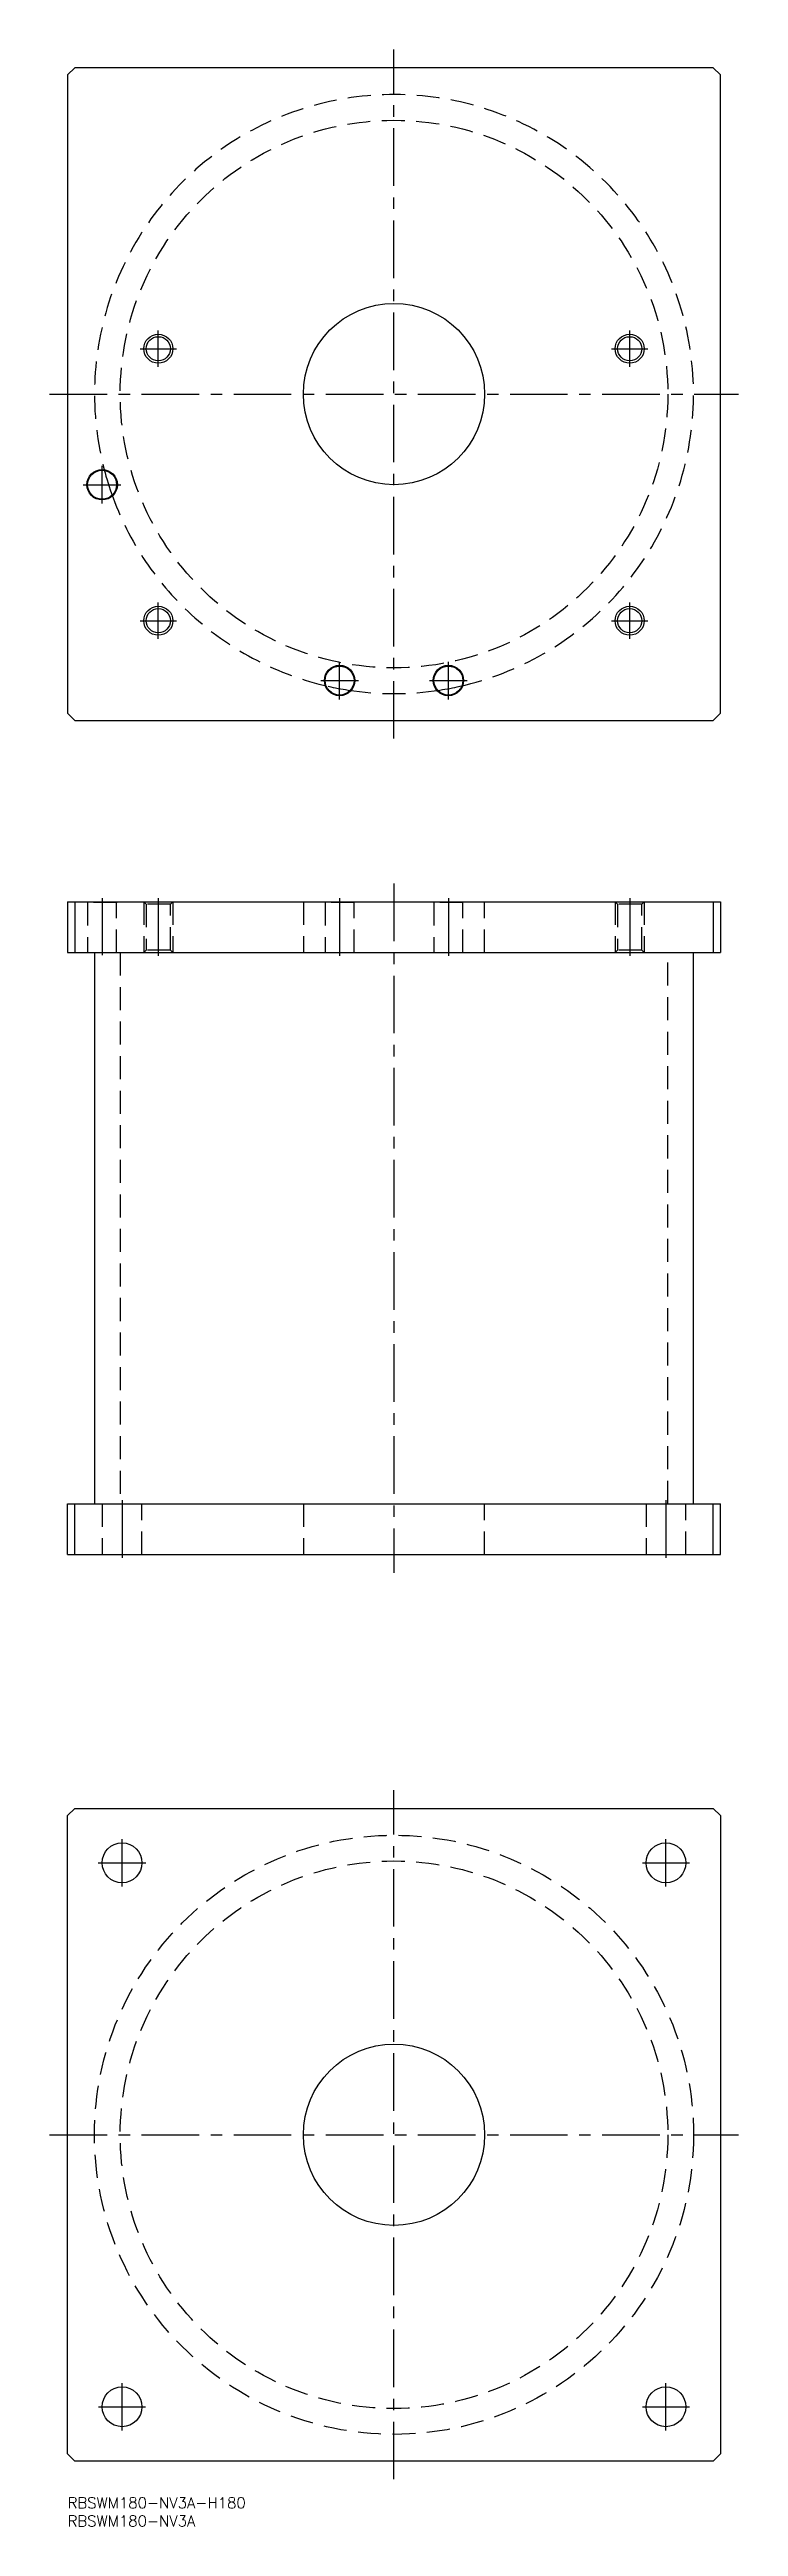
# Model space of a CAD drawing. Extents: x -5 to 185, y -8 to 675.
import ezdxf

# ---------------------------------------------------------------- set-up
doc = ezdxf.new("R2010")
doc.units = 0
doc.header["$LTSCALE"] = 0.5
doc.linetypes.add('CENTER', pattern=[50.8, 31.75, -6.35, 6.35, -6.35])
doc.linetypes.add('DASHED', pattern=[19.05, 12.7, -6.35])
for name, color, linetype in [('MSM_CENTER', 1, 'CENTER'), ('MSM_CONTINUOUS', 7, 'CONTINUOUS'), ('MSM_DASHED', 4, 'DASHED'), ('MSM_NARROW', 5, 'CONTINUOUS'), ('MSM_PART_NUMBER', 7, 'CONTINUOUS')]:
    doc.layers.add(name, color=color, linetype=linetype)
doc.styles.get("Standard").update_dxf_attribs({"font": 'txt.shx', "height": 3, "bigfont": 'bigfont.shx'})

msp = doc.modelspace()

# ---------------------------------------------------------------- linework, layer by layer
at = {"layer": 'MSM_CENTER'}
for p, q in [((90, 485), (90, 675)), ((25, 587.5), (25, 597.5)), ((155, 587.5), (155, 597.5)), ((20, 592.5), (30, 592.5)), ((150, 592.5), (160, 592.5)), ((-5, 580), (185, 580)), ((9.5, 549.8), (9.5, 560.2)), ((4.3, 555), (14.7, 555)), ((25, 512.5), (25, 522.5)), ((155, 512.5), (155, 522.5)), ((20, 517.5), (30, 517.5)), ((150, 517.5), (160, 517.5)), ((75, 495.8), (75, 506.2)), ((105, 495.8), (105, 506.2)), ((69.8, 501), (80.2, 501)), ((99.8, 501), (110.2, 501)), ((90, 445), (90, 255)), ((9.5, 441), (9.5, 425.3)), ((25, 441), (25, 425)), ((75, 441), (75, 425)), ((105, 441), (105, 425)), ((155, 441), (155, 425)), ((15, 275), (15, 259)), ((165, 275), (165, 259)), ((90, 5), (90, 195)), ((15, 168.44), (15, 181.56)), ((165, 168.5), (165, 181.5)), ((8.44, 175), (21.56, 175)), ((158.5, 175), (171.5, 175)), ((-5, 100), (185, 100)), ((15, 18.5), (15, 31.5)), ((165, 18.5), (165, 31.5)), ((8.5, 25), (21.5, 25)), ((158.5, 25), (171.5, 25))]:
    msp.add_line(p, q, dxfattribs=at)
at = {"layer": 'MSM_CONTINUOUS'}
for p, q in [((2, 670), (0, 668)), ((178, 670), (2, 670)), ((180, 668), (178, 670)), ((0, 668), (0, 492)), ((180, 492), (180, 668)), ((0, 492), (2, 490)), ((178, 490), (180, 492)), ((2, 490), (178, 490)), ((0, 440), (0, 426)), ((0, 440), (180, 440)), ((2, 440), (2, 426)), ((178, 440), (178, 426)), ((180, 440), (180, 426)), ((0, 426), (180, 426)), ((7.4, 426), (7.4, 274)), ((172.6, 274), (172.6, 426)), ((0, 260), (0, 274)), ((0, 274), (180, 274)), ((2, 260), (2, 274)), ((178, 260), (178, 274)), ((180, 260), (180, 274)), ((0, 260), (180, 260)), ((0, 188), (2, 190)), ((0, 12), (0, 188)), ((2, 190), (178, 190)), ((178, 190), (180, 188)), ((180, 188), (180, 12)), ((2, 10), (0, 12)), ((178, 10), (2, 10)), ((180, 12), (178, 10))]:
    msp.add_line(p, q, dxfattribs=at)
for centre, radius in [((90, 580), 25), ((25, 592.5), 3.3235), ((155, 592.5), 3.3235), ((9.5, 555), 4.2), ((9.5, 555), 4), ((25, 517.5), 3.3235), ((155, 517.5), 3.3235), ((75, 501), 4.2), ((75, 501), 4), ((105, 501), 4.2), ((105, 501), 4), ((15, 175), 5.5), ((165, 175), 5.5), ((90, 100), 25), ((15, 25), 5.5), ((165, 25), 5.5)]:
    msp.add_circle(centre, radius, dxfattribs=at)
for start, end in [(193.8760225, 199.3563251), (257.3287305, 261.1693355), (278.8306645, 282.6712695)]:
    msp.add_arc((90, 580), 82.6, start, end, dxfattribs=at)
at = {"layer": 'MSM_DASHED'}
for p, q in [((5.3, 440), (5.5, 439.8)), ((5.5, 439.8), (5.5, 426)), ((13.5, 439.8), (5.5, 439.8)), ((13.5, 439.8), (13.7, 440)), ((13.5, 426), (13.5, 439.8)), ((21, 440), (21.6765, 439.3235)), ((21, 440), (21, 426)), ((21.6765, 439.3235), (21.6765, 426.6765)), ((28.3235, 439.3235), (21.6765, 439.3235)), ((28.3235, 439.3235), (29, 440)), ((28.3235, 426.6765), (28.3235, 439.3235)), ((29, 440), (29, 426)), ((65, 440), (65, 426)), ((70.8, 440), (71, 439.8)), ((71, 439.8), (71, 426)), ((79, 439.8), (71, 439.8)), ((79, 439.8), (79.2, 440)), ((79, 426), (79, 439.8)), ((100.8, 440), (101, 439.8)), ((101, 439.8), (101, 426)), ((109, 439.8), (101, 439.8)), ((109, 439.8), (109.2, 440)), ((109, 426), (109, 439.8)), ((115, 426), (115, 440)), ((151, 440), (151.6765, 439.3235)), ((151, 440), (151, 426)), ((151.6765, 439.3235), (151.6765, 426.6765)), ((158.3235, 439.3235), (151.6765, 439.3235)), ((158.3235, 439.3235), (159, 440)), ((158.3235, 426.6765), (158.3235, 439.3235)), ((159, 440), (159, 426)), ((14.5, 426), (14.5, 274)), ((21.6765, 426.6765), (21, 426)), ((28.3235, 426.6765), (21.6765, 426.6765)), ((29, 426), (28.3235, 426.6765)), ((151.6765, 426.6765), (151, 426)), ((158.3235, 426.6765), (151.6765, 426.6765)), ((159, 426), (158.3235, 426.6765)), ((165.5, 274), (165.5, 426)), ((9.5, 274), (9.5, 260)), ((20.5, 260), (20.5, 274)), ((65, 274), (65, 260)), ((115, 260), (115, 274)), ((159.5, 274), (159.5, 260)), ((170.5, 260), (170.5, 274))]:
    msp.add_line(p, q, dxfattribs=at)
for centre, radius in [((90, 580), 75.5), ((90, 100), 82.6), ((90, 100), 75.5)]:
    msp.add_circle(centre, radius, dxfattribs=at)
for start, end in [(282.6712695, 195.1489793), (199.3563251, 257.3287305), (261.1693355, 278.8306645)]:
    msp.add_arc((90, 580), 82.6, start, end, dxfattribs=at)
at = {"layer": 'MSM_NARROW'}
for centre in [(25, 592.5), (155, 592.5), (25, 517.5), (155, 517.5)]:
    msp.add_circle(centre, 4, dxfattribs=at)

# ---------------------------------------------------------------- texts
at = {"layer": 'MSM_PART_NUMBER'}
for s, p in [('RBSWM180-NV3A-H180', (0, -3)), ('RBSWM180-NV3A', (0, -8))]:
    msp.add_text(s, height=3, dxfattribs=at).set_placement(p)

doc.saveas('drawing.dxf')
